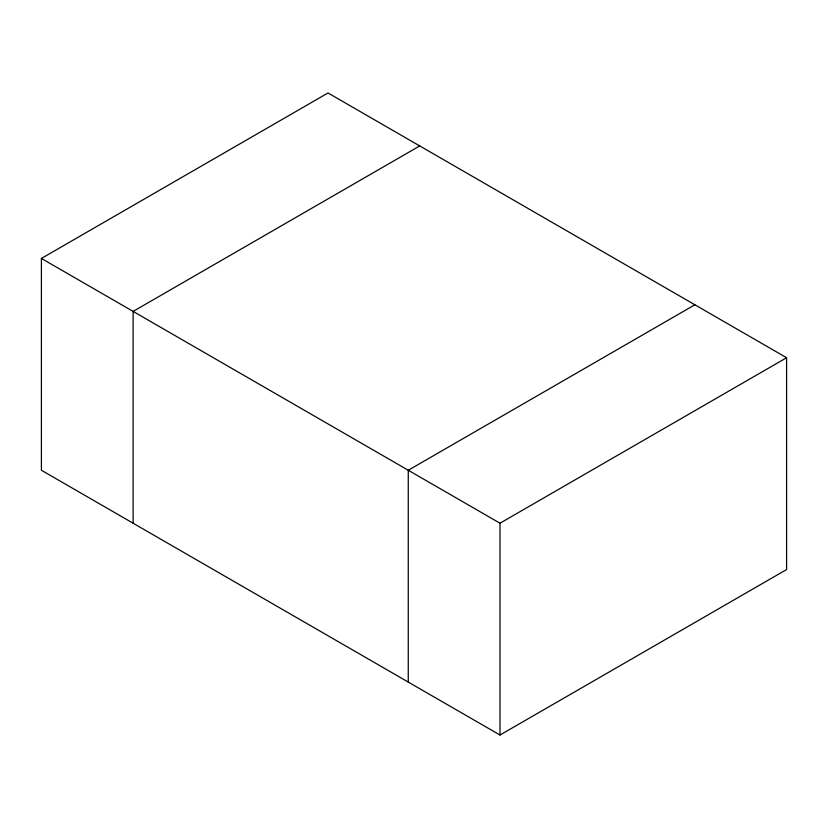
<?xml version="1.0" encoding="UTF-8"?>
<svg xmlns="http://www.w3.org/2000/svg" width="828" height="828" viewBox="0 0 828 828"><rect width="100%" height="100%" fill="white"/><g stroke="black" fill="none" stroke-linecap="round" stroke-linejoin="round"><path stroke-width="1.24" d="M41.4 258.45L328.012 92.974L786.6 357.737L786.6 569.55L499.988 735.026L41.4 470.263L41.4 258.45L499.988 523.213L786.6 357.737M419.734 145.925L133.122 311.4L133.122 523.213M694.878 304.787L408.266 470.263L408.266 682.075M499.988 523.213L499.988 735.026"/></g></svg>
